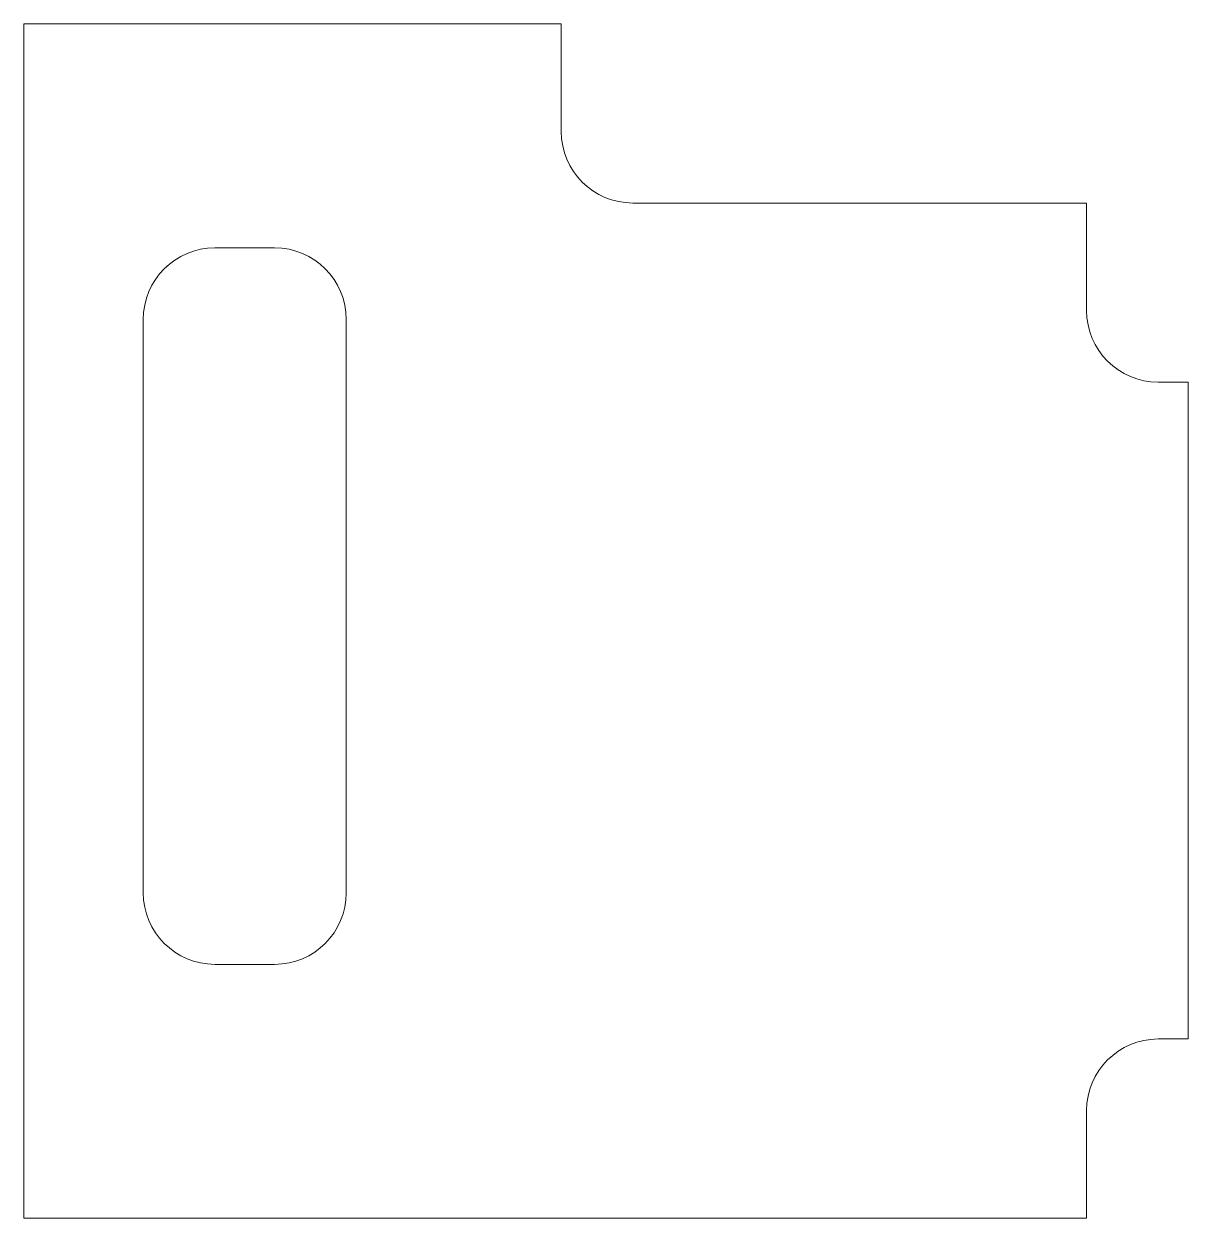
# Model space of a CAD drawing. Header units: millimetres. Extents: x -8.9 to 10.6, y -10 to 10.
import ezdxf

# ---------------------------------------------------------------- set-up
doc = ezdxf.new("R2010")
doc.units = ezdxf.units.MM

msp = doc.modelspace()

# ---------------------------------------------------------------- linework, layer by layer
at = {"color": 7, "linetype": 'Continuous', "lineweight": 15}
for p, q in [((0.1, 10), (-8.9, 10)), ((-8.9, 10), (-8.9, -10)), ((0.1, 8.2), (0.1, 10)), ((8.9, 7), (1.3, 7)), ((8.9, 5.2), (8.9, 7)), ((-4.7, 6.25), (-5.7, 6.25)), ((-6.9, 5.05), (-6.9, -4.55)), ((-3.5, -4.55), (-3.5, 5.05)), ((10.6, 4), (10.1, 4)), ((10.6, -7), (10.6, 4)), ((-5.7, -5.75), (-4.7, -5.75)), ((10.1, -7), (10.6, -7)), ((8.9, -10), (8.9, -8.2)), ((-8.9, -10), (8.9, -10))]:
    msp.add_line(p, q, dxfattribs=at)
for centre, start, end in [((1.3, 8.2), 180, 270), ((-5.7, 5.05), 90, 180), ((-4.7, 5.05), 0, 90), ((10.1, 5.2), 180, 270), ((-5.7, -4.55), 180, 270), ((-4.7, -4.55), 270, 0), ((10.1, -8.2), 90, 180)]:
    msp.add_arc(centre, 1.2, start, end, dxfattribs=at)

doc.saveas('drawing.dxf')
